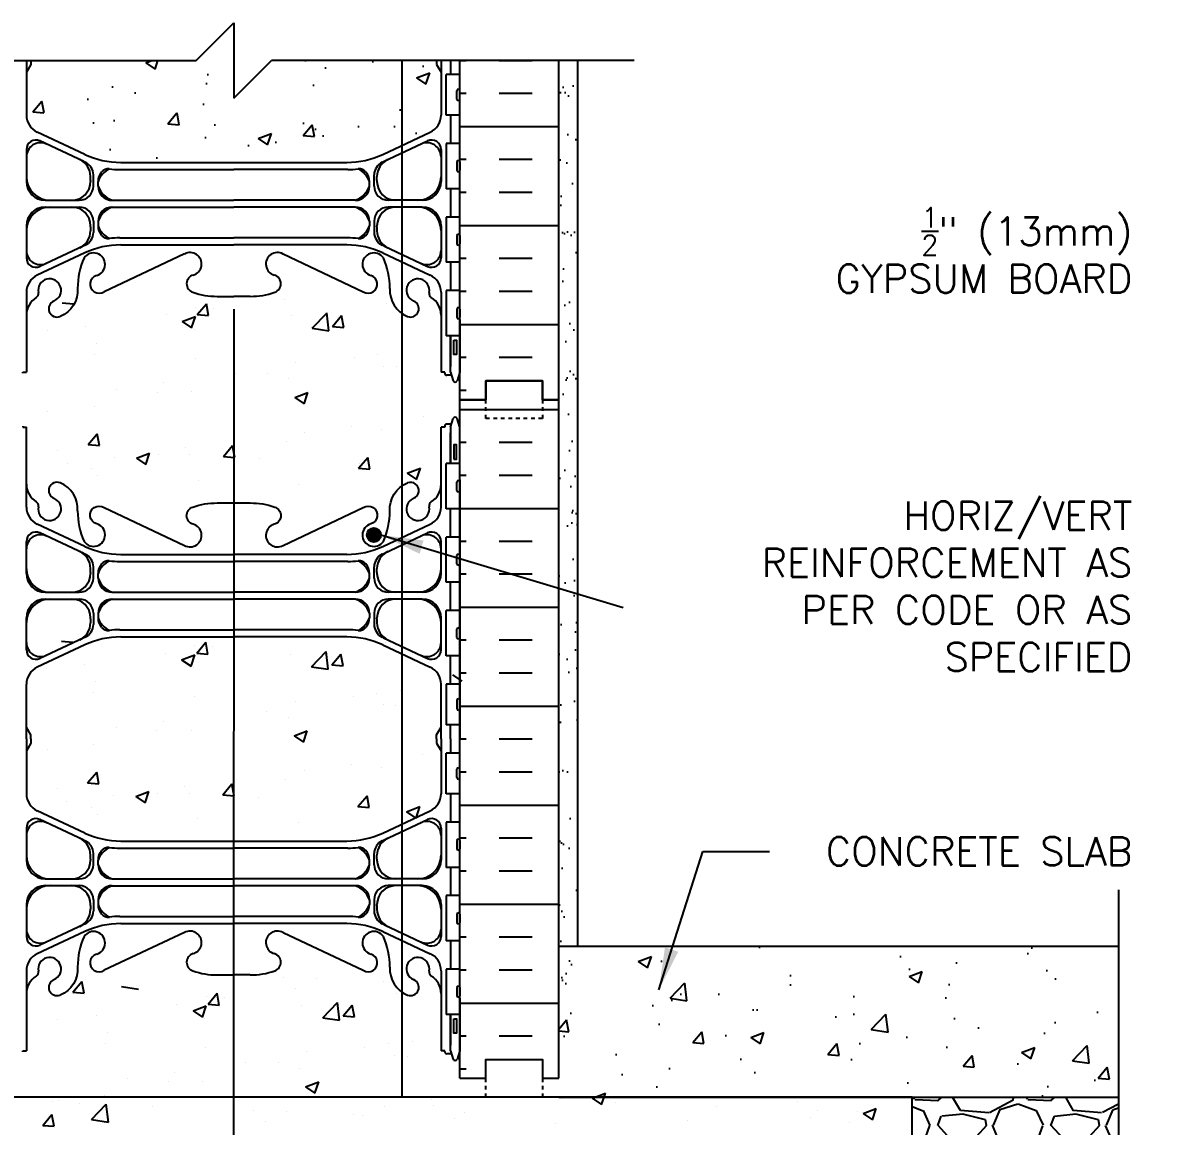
# Model space of a CAD drawing. Header units: inches. Extents: x -50.4 to 3.7, y 129.4 to 182.3.
# Drawn here: x -26.39 to 3.68, y 152.99 to 182.27 of the extents above; entities that cross this region are included whole.
import ezdxf

# ---------------------------------------------------------------- set-up
doc = ezdxf.new("R2010")
doc.units = ezdxf.units.IN
doc.header["$LTSCALE"] = 0.5
doc.header["$MEASUREMENT"] = 0
doc.linetypes.add('DASHED2', pattern=[0.375, 0.25, -0.125])
for name, color, linetype in [('HATCH', 12, 'Continuous'), ('line25', 2, 'Continuous'), ('LINE3', 3, 'Continuous'), ('LINE50', 5, 'Continuous'), ('LINE9', 9, 'Continuous'), ('TEXT', 4, 'Continuous'), ('Web_Edge', 9, 'Continuous')]:
    doc.layers.add(name, color=color, linetype=linetype)
doc.styles.add('DIM', font='romans.shx', dxfattribs={"width": 0.7})
doc.styles.add('ROMANS', font='romans')
doc.dimstyles.new('ext', dxfattribs={"dimscale": 12, "dimtxt": 0.09375, "dimasz": 0.09375, "dimexe": 0.09375, "dimexo": 0.0625, "dimgap": 0.0625, "dimtad": 0, "dimjust": 1, "dimdec": 1, "dimzin": 3, "dimdsep": 46, "dimlunit": 4, "dimtxsty": 'DIM', "dimcen": 0.09, "dimdle": 0.09375, "dimclrt": 4, "dimadec": 0, "dimazin": 0, "dimtfac": 1, "dimtdec": 1, "dimtmove": 2, "dimatfit": 3, "dimfxl": 0, "dimfrac": 2, "dimtolj": 1, "dimtzin": 0, "dimarcsym": 0})
doc.dimstyles.new('ext_12', dxfattribs={"dimscale": 12, "dimtxt": 0.09375, "dimasz": 0.09375, "dimexe": 0.09375, "dimexo": 0.0625, "dimgap": 0.0625, "dimtad": 1, "dimdec": 1, "dimzin": 3, "dimdsep": 46, "dimlunit": 4, "dimtxsty": 'DIM', "dimcen": 0.09, "dimdle": 0.09375, "dimclrt": 4, "dimadec": 0, "dimazin": 0, "dimtfac": 1, "dimtdec": 1, "dimtmove": 2, "dimatfit": 3, "dimfxl": 0, "dimfrac": 2, "dimtolj": 1, "dimtzin": 0, "dimarcsym": 0})

msp = doc.modelspace()

# ---------------------------------------------------------------- hatches: boundary and pattern name
at = {"layer": 'HATCH'}
h = msp.add_hatch(dxfattribs=at)
h.set_pattern_fill('AR-CONC', color=256, scale=0.5, style=0)
h.paths.add_polyline_path([(-20.792, 180.269), (-20.792, 181.269), (-20.792, 182.269), (-21.792, 181.269), (-26.172, 181.269), (-26.172, 181.157), (-26.292, 180.957), (-26.292, 179.816, 0.291097), (-26.004, 179.363), (-24.746, 178.774, 0.109869), (-23.792, 178.562), (-20.792, 178.562), (-17.792, 178.562, 0.109869), (-16.838, 178.774), (-15.58, 179.363, 0.291097), (-15.292, 179.816), (-15.292, 180.957), (-15.412, 181.157), (-15.412, 181.269), (-19.792, 181.269)])
h = msp.add_hatch(dxfattribs=at)
h.set_pattern_fill('INSUL', color=256, scale=7, style=0)
h.set_pattern_definition([(180, (2911.3694, -224.7406), (0, 2.625), []), (180, (2911.3694, -223.8656), (0, 2.625), [0.875, -0.875]), (180, (2911.3694, -222.9906), (0, 2.625), [0.875, -0.875])])
h.paths.add_polyline_path([(-12.167, 181.269), (-14.792, 181.269), (-14.792, 172.269), (-14.105, 172.269), (-14.105, 172.769), (-12.605, 172.769), (-12.605, 172.269), (-12.167, 172.269)])
h = msp.add_hatch(dxfattribs=at)
h.set_pattern_fill('AR-SAND', color=256, scale=0.5, style=0)
h.set_pattern_definition([(37.5, (-19.79216, 171.7689), (-0.031497, 0.963412), [0, -0.76, 0, -0.85, 0, -0.8125]), (7.5, (-19.7922, 171.7689), (0.88489, 1.41107), [0, -0.41, 0, -0.685, 0, -0.2625]), (327.5, (-20.4072, 171.7689), (1.55707, 0.00283), [0, -0.25, 0, -0.9, 0, -1.175]), (317.5, (-20.4072, 171.7689), (1.50306, 0.43884), [0, -0.125, 0, -0.59, 0, -0.675])])
h.paths.add_polyline_path([(-11.667, 168.732), (-12.167, 168.732), (-12.167, 156.769), (-11.667, 156.769)])
h.paths.add_polyline_path([(-11.667, 173.197), (-12.167, 173.197), (-12.167, 171.769), (-12.167, 168.732), (-11.667, 168.732)])
h.paths.add_polyline_path([(-11.667, 180.769), (-12.167, 180.769), (-12.167, 173.197), (-11.667, 173.197)])
h = msp.add_hatch(dxfattribs=at)
h.set_pattern_fill('INSUL', color=256, scale=7, style=0)
h.set_pattern_definition([(180, (2911.3694, -242.7406), (0, 2.625), []), (180, (2911.3694, -241.8656), (0, 2.625), [0.875, -0.875]), (180, (2911.3694, -240.9906), (0, 2.625), [0.875, -0.875])])
h.paths.add_polyline_path([(-12.167, 154.269), (-12.605, 154.269), (-12.605, 154.769), (-14.105, 154.769), (-14.105, 154.269), (-14.792, 154.269), (-14.792, 172.269), (-14.105, 172.269), (-14.105, 172.769), (-12.605, 172.769), (-12.605, 172.269), (-12.167, 172.269)])
h = msp.add_hatch(dxfattribs=at)
h.set_pattern_fill('AR-CONC', color=256, scale=0.5, style=0)
h.set_pattern_definition([(50, (59.392, 16.053), (3.5863, -0.31376), [0.375, -4.125]), (355, (59.392, 16.053), (-0.69376, 3.76096), [0.3, -3.3]), (100.4514, (59.691, 16.0268), (2.89255, 3.4472), [0.3187, -3.50571]), (46.1842, (59.392, 17.053), (5.3362, -0.8276), [0.5625, -6.1875]), (96.6356, (59.8367, 16.984), (4.67331, 4.87059), [0.47805, -5.25856]), (351.184, (59.392, 17.053), (4.67331, 4.8706), [0.45, -4.95]), (21, (59.892, 16.803), (2.984535, -2.013094), [0.375, -4.125]), (326, (59.892, 16.803), (1.21658, 3.62575), [0.3, -3.3]), (71.4514, (60.1408, 16.635), (4.20111, 1.61265), [0.3187, -3.50571]), (37.5, (59.392, 16.0529), (0.060799, 1.664469), [0, -3.26, 0, -3.35, 0, -3.3125]), (7.5, (59.392, 16.053), (1.315348, 1.972059), [0, -1.91, 0, -3.185, 0, -1.2625]), (327.5, (58.277, 16.0529), (2.669112, -0.112774), [0, -1.25, 0, -3.9, 0, -5.175]), (317.5, (57.777, 16.053), (2.91593, 0.500525), [0, -1.625, 0, -2.59, 0, -3.675])])
h.paths.add_polyline_path([(-12.167, 157.769), (-12.167, 154.269), (-12.167, 153.769), (-1.792, 153.769), (2.684, 153.769), (2.684, 157.769)])
h = msp.add_hatch(dxfattribs=at)
h.set_pattern_fill('GRAVEL', color=256, scale=3, style=0)
h.set_pattern_definition([(228.0128, (2.16, 3), (-23.9999947, -27.00000402), [0.40361, -39.957264]), (184.9697, (1.89, 2.7), (36.00000315, 2.99997392), [0.692604, -68.567775]), (132.5104, (1.2, 2.64), (29.99997216, -33.00002602), [0.488364, -48.348096]), (267.2737, (0.03, 1.89), (2.99998805, 60.00000088), [0.630714, -62.440674]), (292.8337, (0, 1.26), (-15.00002972, 35.99998924), [0.618465, -61.22812]), (357.2737, (0.24, 0.69), (-60.00000088, 2.99998805), [0.630714, -62.440674]), (37.6942, (0.87, 0.66), (-39.00002204, -29.999971215), [0.834087, -82.574547]), (72.2553, (1.53, 1.17), (21.00003229, 65.99998869), [0.787464, -77.958963]), (121.4296, (1.77, 1.92), (-24.0000247, 38.99998511), [0.63285, -62.65222]), (175.2364, (1.44, 2.46), (33.00000284, -2.9999746), [0.722496, -35.40229]), (222.3974, (0.72, 2.52), (-36.000022053, -32.999976246), [0.934344, -92.500125]), (138.8141, (3, 1.86), (-21.00000884, 17.99999194), [0.318903, -31.57153]), (171.4692, (2.76, 2.07), (38.99999485, -6.00002373), [0.60671, -60.064533]), (225, (2.16, 2.16), (-3e-16, -3), [0.424263, -3.818376]), (203.1986, (1.95, 2.52), (14.9999992, 6.000004), [0.228474, -22.618845]), (291.8014, (1.74, 2.43), (-2.9999997, 9.0000008), [0.32311, -15.832386]), (30.9638, (1.86, 2.13), (8.999994, 6.0000075), [0.524787, -16.96807]), (161.5651, (2.31, 2.4), (6.0000013, -2.999995), [0.379473, -9.10736]), (16.3895, (0, 2.43), (30.0000066, 8.99997813), [0.5316, -52.628535]), (70.3462, (0.51, 2.58), (-11.99998574, -33.0000064), [0.445983, -44.152224]), (293.1986, (2.31, 3), (-6.000004, 14.9999992), [0.456945, -22.390374]), (343.6105, (2.49, 2.58), (-30.0000066, 8.99997813), [0.5316, -52.628535]), (339.444, (0, 0.57), (-15.0000055, 5.999988), [0.51264, -25.11937]), (294.7751, (0.48, 0.39), (-14.99997657, 33.00001027), [0.429534, -42.52393]), (66.8014, (2.34, 0), (6.000004, 14.9999992), [0.456945, -22.390374]), (17.354, (2.52, 0.42), (-39.00000606, -11.9999835), [0.502893, -49.78627]), (69.444, (0.87, 0), (-5.999988, -15.0000055), [0.25632, -25.37569]), (101.3099, (2.16, 0), (-2.999993, 12.0000023), [0.15297, -15.144087]), (165.9638, (2.13, 0.15), (9.0000016, -2.999994), [0.618465, -11.75085]), (186.009, (1.53, 0.3), (29.99999925, 2.99999795), [0.57315, -56.74177]), (303.6901, (1.86, 1.86), (-3.000004, 5.9999987), [0.432666, -10.383987]), (353.1572, (2.1, 1.5), (50.9999981, -6.00002399), [0.755382, -74.78269]), (60.9454, (2.85, 1.41), (-12.0000001, -21.00000115), [0.30887, -30.57802]), (90, (3, 1.68), (-3, 3), [0.18, -2.82]), (120.2564, (1.47, 0.39), (11.99998466, -21.00000737), [0.41677, -41.26056]), (48.0128, (1.26, 0.75), (23.9999947, 27.00000402), [0.807216, -39.553656]), (0, (1.8, 1.35), (3, 3), [0.78, -2.22]), (325.3048, (2.58, 1.35), (-29.99998278, 21.00002583), [0.47434, -46.95982]), (254.0546, (2.97, 1.08), (-2.9999997, -12.0000004), [0.436806, -21.403524]), (207.646, (2.85, 0.66), (-56.99998742, -30.00002314), [0.711195, -70.40842]), (175.4261, (2.22, 0.33), (-39.000001675, 2.9999844), [0.752397, -74.487222])])
h.paths.add_polyline_path([(-2.792, 139.769), (2.684, 139.769), (2.684, 143.442), (3.684, 144.442), (2.684, 144.442), (1.684, 144.442), (2.684, 145.442), (2.684, 153.769), (-2.792, 153.769), (-2.792, 149.96), (-2.773, 149.792), (-2.792, 149.795)])
at = {"layer": 'LINE3'}
msp.add_hatch(color=256, dxfattribs=at).paths.add_polyline_path([(-16.886, 168.68, 1), (-17.261, 168.68, 1)])

# ---------------------------------------------------------------- linework, layer by layer
at = {"layer": 'HATCH'}
for p, q in [((-25.347, 174.838), (-25.048, 174.812)), ((-21.76, 174.524), (-21.519, 174.811)), ((-21.461, 174.498), (-21.519, 174.811)), ((-19.439, 174.934), (-19.439, 174.934)), ((-16.747, 174.811), (-16.747, 174.811)), ((-22.584, 174.52), (-22.584, 174.52)), ((-22.158, 174.342), (-21.808, 174.477)), ((-21.909, 174.174), (-21.808, 174.477)), ((-21.807, 174.713), (-21.807, 174.713)), ((-21.76, 174.524), (-21.461, 174.498)), ((-21.333, 174.685), (-21.333, 174.685)), ((-19.273, 174.491), (-19.273, 174.491)), ((-18.716, 174.162), (-18.327, 174.567)), ((-18.271, 174.093), (-18.327, 174.568)), ((-18.174, 174.21), (-17.933, 174.498)), ((-17.875, 174.184), (-17.933, 174.498)), ((-24.723, 174.212), (-24.723, 174.212)), ((-22.158, 174.342), (-21.91, 174.174)), ((-18.716, 174.162), (-18.271, 174.093)), ((-18.174, 174.21), (-17.875, 174.184)), ((-25.742, 174.104), (-25.742, 174.104)), ((-21.84, 174.139), (-21.84, 174.139)), ((-24.437, 173.764), (-24.437, 173.764)), ((-16.345, 173.542), (-16.345, 173.542)), ((-24.484, 173.477), (-24.484, 173.477)), ((-21.815, 173.364), (-21.815, 173.364)), ((-19.146, 173.251), (-19.146, 173.251)), ((-17.597, 173.377), (-17.597, 173.377)), ((-16.982, 173.463), (-16.982, 173.463)), ((-20.754, 172.962), (-20.754, 172.962)), ((-19.897, 172.963), (-19.897, 172.963)), ((-16.808, 173.146), (-16.808, 173.146)), ((-16.477, 173.139), (-16.477, 173.139)), ((-22.648, 172.712), (-22.648, 172.712)), ((-19.334, 172.826), (-19.334, 172.826)), ((-23.9, 172.548), (-23.9, 172.548)), ((-22.813, 172.462), (-22.813, 172.462)), ((-21.901, 172.474), (-21.901, 172.474)), ((-19.174, 172.329), (-18.824, 172.463)), ((-18.925, 172.161), (-18.824, 172.463)), ((-24.498, 172.099), (-24.498, 172.099)), ((-19.174, 172.329), (-18.925, 172.161)), ((-25.729, 171.962), (-25.729, 171.962)), ((-15.767, 171.82), (-15.767, 171.82)), ((-17.66, 171.57), (-17.66, 171.57)), ((-16.869, 171.482), (-16.869, 171.482)), ((-24.653, 171.077), (-24.412, 171.364)), ((-24.354, 171.051), (-24.412, 171.364)), ((-19.395, 171.162), (-19.395, 171.162)), ((-18.912, 171.405), (-18.912, 171.405)), ((-25.458, 170.922), (-25.458, 170.922)), ((-24.653, 171.077), (-24.354, 171.051)), ((-23.375, 170.716), (-23.025, 170.851)), ((-23.126, 170.549), (-23.025, 170.851)), ((-22.07, 170.99), (-22.07, 170.99)), ((-21.066, 170.763), (-20.825, 171.05)), ((-20.767, 170.737), (-20.825, 171.05)), ((-25.215, 170.576), (-25.215, 170.576)), ((-23.963, 170.74), (-23.963, 170.74)), ((-23.375, 170.716), (-23.126, 170.549)), ((-22.789, 170.809), (-22.789, 170.809)), ((-21.962, 170.81), (-21.962, 170.81)), ((-21.066, 170.763), (-20.768, 170.737)), ((-20.119, 170.697), (-20.119, 170.697)), ((-17.48, 170.449), (-17.239, 170.737)), ((-17.45, 170.584), (-17.45, 170.584)), ((-17.181, 170.423), (-17.239, 170.737)), ((-24.559, 170.435), (-24.559, 170.435)), ((-24.403, 170.25), (-24.403, 170.25)), ((-17.48, 170.449), (-17.181, 170.423)), ((-17.188, 170.48), (-17.188, 170.48)), ((-16.189, 170.316), (-15.839, 170.45)), ((-16.189, 170.316), (-15.94, 170.148)), ((-15.94, 170.148), (-15.839, 170.45)), ((-14.781, 170.471), (-14.781, 170.471)), ((-21.734, 170.138), (-21.734, 170.138)), ((-19.065, 170.025), (-19.065, 170.025)), ((-25.363, 165.862), (-25.064, 165.836)), ((-21.823, 165.737), (-21.823, 165.737)), ((-21.776, 165.548), (-21.535, 165.836)), ((-21.477, 165.522), (-21.535, 165.836)), ((-19.455, 165.958), (-19.455, 165.958)), ((-16.763, 165.835), (-16.763, 165.835)), ((-22.6, 165.544), (-22.6, 165.544)), ((-22.174, 165.366), (-21.824, 165.501)), ((-21.925, 165.199), (-21.824, 165.501)), ((-21.776, 165.548), (-21.477, 165.522)), ((-21.349, 165.709), (-21.349, 165.709)), ((-19.289, 165.515), (-19.289, 165.515)), ((-18.732, 165.186), (-18.343, 165.592)), ((-18.287, 165.117), (-18.343, 165.592)), ((-18.19, 165.234), (-17.949, 165.522)), ((-17.891, 165.208), (-17.949, 165.522)), ((-25.758, 165.128), (-25.758, 165.128)), ((-24.739, 165.236), (-24.739, 165.236)), ((-22.174, 165.366), (-21.926, 165.199)), ((-21.856, 165.163), (-21.856, 165.163)), ((-18.732, 165.186), (-18.287, 165.117)), ((-18.19, 165.234), (-17.891, 165.208)), ((-14.989, 164.966), (-14.74, 164.798)), ((-24.453, 164.788), (-24.453, 164.788)), ((-16.361, 164.566), (-16.361, 164.566)), ((-24.5, 164.501), (-24.5, 164.501)), ((-21.831, 164.388), (-21.831, 164.388)), ((-19.162, 164.276), (-19.162, 164.276)), ((-17.613, 164.402), (-17.613, 164.402)), ((-16.998, 164.488), (-16.998, 164.488)), ((-20.77, 163.986), (-20.77, 163.986)), ((-19.914, 163.987), (-19.914, 163.987)), ((-16.824, 164.171), (-16.824, 164.171)), ((-16.493, 164.163), (-16.493, 164.163)), ((-22.664, 163.737), (-22.664, 163.737)), ((-19.35, 163.85), (-19.35, 163.85)), ((-23.916, 163.572), (-23.916, 163.572)), ((-22.829, 163.487), (-22.829, 163.487)), ((-21.917, 163.498), (-21.917, 163.498)), ((-19.19, 163.353), (-18.84, 163.488)), ((-19.19, 163.353), (-18.941, 163.185)), ((-18.941, 163.185), (-18.84, 163.488)), ((-24.514, 163.124), (-24.514, 163.124)), ((-25.745, 162.986), (-25.745, 162.986)), ((-15.783, 162.844), (-15.783, 162.844)), ((-18.928, 162.43), (-18.928, 162.43)), ((-17.676, 162.594), (-17.676, 162.594)), ((-16.885, 162.506), (-16.885, 162.506)), ((-24.669, 162.101), (-24.428, 162.388)), ((-24.37, 162.075), (-24.428, 162.388)), ((-19.411, 162.186), (-19.411, 162.186)), ((-25.474, 161.946), (-25.474, 161.946)), ((-24.669, 162.101), (-24.37, 162.075)), ((-23.391, 161.741), (-23.041, 161.875)), ((-23.142, 161.573), (-23.041, 161.875)), ((-22.805, 161.833), (-22.805, 161.833)), ((-22.086, 162.014), (-22.086, 162.014)), ((-21.978, 161.834), (-21.978, 161.834)), ((-21.082, 161.787), (-20.841, 162.075)), ((-20.784, 161.761), (-20.841, 162.075)), ((-25.231, 161.6), (-25.231, 161.6)), ((-23.979, 161.765), (-23.979, 161.765)), ((-23.391, 161.741), (-23.142, 161.573)), ((-21.082, 161.787), (-20.784, 161.761)), ((-20.136, 161.721), (-20.136, 161.721)), ((-17.496, 161.474), (-17.255, 161.761)), ((-17.466, 161.608), (-17.466, 161.608)), ((-17.197, 161.447), (-17.255, 161.761)), ((-24.575, 161.459), (-24.575, 161.459)), ((-24.42, 161.275), (-24.42, 161.275)), ((-17.496, 161.474), (-17.197, 161.447)), ((-17.204, 161.504), (-17.204, 161.504)), ((-16.205, 161.34), (-15.855, 161.474)), ((-16.205, 161.34), (-15.957, 161.172)), ((-15.956, 161.172), (-15.855, 161.475)), ((-14.797, 161.495), (-14.797, 161.495)), ((-21.75, 161.162), (-21.75, 161.162)), ((-19.081, 161.049), (-19.081, 161.049)), ((-25.062, 156.552), (-24.821, 156.839)), ((-24.763, 156.526), (-24.82, 156.839)), ((-23.767, 156.703), (-23.323, 156.634)), ((-19.481, 156.948), (-19.481, 156.948)), ((-18.606, 156.927), (-18.606, 156.927)), ((-16.812, 156.835), (-16.812, 156.835)), ((-25.062, 156.552), (-24.763, 156.526)), ((-21.522, 156.427), (-21.522, 156.427)), ((-21.475, 156.238), (-21.234, 156.525)), ((-21.176, 156.212), (-21.234, 156.525)), ((-21.048, 156.399), (-21.048, 156.399)), ((-19.154, 156.648), (-19.154, 156.648)), ((-16.462, 156.525), (-16.462, 156.525)), ((-22.3, 156.234), (-22.3, 156.234)), ((-21.873, 156.056), (-21.523, 156.191)), ((-21.625, 155.888), (-21.523, 156.191)), ((-21.475, 156.238), (-21.176, 156.212)), ((-18.988, 156.205), (-18.988, 156.205)), ((-18.431, 155.876), (-18.042, 156.282)), ((-17.986, 155.807), (-18.042, 156.282)), ((-17.889, 155.924), (-17.648, 156.212)), ((-17.59, 155.898), (-17.648, 156.212)), ((-25.457, 155.818), (-25.457, 155.818)), ((-24.438, 155.926), (-24.438, 155.926)), ((-21.873, 156.056), (-21.625, 155.888)), ((-21.555, 155.853), (-21.555, 155.853)), ((-18.431, 155.876), (-17.986, 155.807)), ((-17.889, 155.924), (-17.59, 155.898)), ((-24.152, 155.478), (-24.152, 155.478)), ((-16.06, 155.256), (-16.06, 155.256)), ((-24.199, 155.191), (-24.199, 155.191)), ((-21.53, 155.078), (-21.53, 155.078)), ((-18.861, 154.966), (-18.861, 154.966)), ((-17.312, 155.092), (-17.312, 155.092)), ((-16.697, 155.178), (-16.697, 155.178)), ((-20.47, 154.676), (-20.47, 154.676)), ((-19.613, 154.677), (-19.613, 154.677)), ((-16.523, 154.86), (-16.523, 154.86)), ((-16.192, 154.853), (-16.192, 154.853)), ((-22.363, 154.426), (-22.363, 154.426)), ((-19.049, 154.54), (-19.049, 154.54)), ((-23.615, 154.262), (-23.615, 154.262)), ((-22.529, 154.176), (-22.529, 154.176)), ((-21.616, 154.188), (-21.616, 154.188)), ((-18.889, 154.043), (-18.539, 154.177)), ((-18.889, 154.043), (-18.64, 153.875)), ((-18.64, 153.875), (-18.539, 154.178)), ((-24.213, 153.813), (-24.213, 153.813)), ((-15.54, 153.697), (-15.54, 153.697)), ((-13.323, 153.75), (-13.323, 153.75)), ((-12.093, 153.72), (-12.093, 153.72)), ((-11.282, 153.737), (-11.198, 153.769)), ((-11.282, 153.737), (-11.033, 153.569)), ((-11.033, 153.569), (-10.966, 153.769)), ((-25.614, 153.642), (-25.614, 153.642)), ((-25.444, 153.676), (-25.444, 153.676)), ((-24.886, 153.611), (-24.886, 153.611)), ((-24.562, 153.172), (-24.173, 153.578)), ((-24.118, 153.103), (-24.173, 153.578)), ((-22.945, 153.53), (-22.945, 153.53)), ((-20.276, 153.417), (-20.276, 153.417)), ((-19.401, 153.396), (-19.401, 153.396)), ((-16.791, 153.532), (-16.791, 153.532)), ((-15.482, 153.534), (-15.482, 153.534)), ((-10.654, 153.637), (-10.654, 153.637)), ((-7.985, 153.525), (-7.985, 153.525)), ((-5.828, 153.648), (-5.828, 153.648)), ((-5.316, 153.412), (-5.316, 153.412)), ((-4.096, 153.337), (-3.746, 153.471)), ((-3.847, 153.169), (-3.746, 153.471)), ((-25.857, 153.02), (-25.616, 153.308)), ((-25.558, 152.994), (-25.615, 153.308)), ((-24.562, 153.172), (-24.118, 153.103)), ((-19.949, 153.116), (-19.949, 153.116)), ((-17.607, 153.304), (-17.607, 153.304)), ((-17.375, 153.284), (-17.375, 153.284)), ((-14.938, 153.191), (-14.938, 153.191)), ((-14.661, 153.368), (-14.661, 153.368)), ((-8.744, 153.148), (-8.744, 153.148)), ((-5.5, 153.22), (-5.5, 153.22)), ((-4.464, 153.103), (-4.464, 153.103)), ((-4.249, 153.385), (-4.249, 153.385)), ((-4.096, 153.337), (-3.847, 153.169)), ((-25.857, 153.02), (-25.558, 152.994)), ((-12.269, 153.078), (-12.269, 153.078))]:
    msp.add_line(p, q, dxfattribs=at)
at = {"layer": 'line25'}
for p, q in [((-14.792, 172.269), (-14.792, 181.269)), ((-14.792, 180.894), (-15.157, 180.894)), ((-15.157, 179.814), (-15.157, 180.894)), ((-14.872, 180.244), (-14.872, 180.464)), ((-14.832, 180.504), (-14.832, 180.504)), ((-14.792, 180.244), (-14.792, 180.464)), ((-14.832, 180.204), (-14.832, 180.204)), ((-14.792, 180.409), (-14.792, 180.409)), ((-14.792, 180.299), (-14.792, 180.299)), ((-14.792, 179.814), (-15.157, 179.814)), ((-14.792, 179.064), (-15.157, 179.064)), ((-15.157, 179.064), (-15.157, 177.864)), ((-14.872, 178.574), (-14.872, 178.354)), ((-14.832, 178.614), (-14.832, 178.614)), ((-14.792, 178.574), (-14.792, 178.354)), ((-14.792, 178.519), (-14.792, 178.519)), ((-14.792, 178.409), (-14.792, 178.409)), ((-14.832, 178.314), (-14.832, 178.314)), ((-14.792, 177.864), (-15.157, 177.864)), ((-14.792, 177.114), (-15.157, 177.114)), ((-15.157, 177.114), (-15.157, 175.914)), ((-14.872, 176.624), (-14.872, 176.404)), ((-14.792, 176.624), (-14.792, 176.404)), ((-14.792, 176.569), (-14.792, 176.569)), ((-14.832, 176.364), (-14.832, 176.364)), ((-14.792, 176.459), (-14.792, 176.459)), ((-14.792, 175.914), (-15.157, 175.914)), ((-14.792, 175.164), (-15.157, 175.164)), ((-15.157, 175.164), (-15.157, 173.964)), ((-14.872, 174.674), (-14.872, 174.454)), ((-14.832, 174.714), (-14.832, 174.714)), ((-14.792, 174.674), (-14.792, 174.454)), ((-14.792, 174.619), (-14.792, 174.619)), ((-14.792, 174.509), (-14.792, 174.509)), ((-14.832, 174.414), (-14.832, 174.414)), ((-14.792, 173.964), (-15.157, 173.964)), ((-14.792, 154.269), (-14.792, 172.269)), ((-14.792, 170.574), (-15.157, 170.574)), ((-15.157, 169.374), (-15.157, 170.574)), ((-14.872, 169.864), (-14.872, 170.084)), ((-14.832, 170.124), (-14.832, 170.124)), ((-14.792, 169.864), (-14.792, 170.084)), ((-14.792, 170.029), (-14.792, 170.029)), ((-14.832, 169.824), (-14.832, 169.824)), ((-14.792, 169.919), (-14.792, 169.919)), ((-14.792, 169.374), (-15.157, 169.374)), ((-14.792, 168.624), (-15.157, 168.624)), ((-15.157, 167.424), (-15.157, 168.624)), ((-14.872, 167.914), (-14.872, 168.134)), ((-14.832, 168.174), (-14.832, 168.174)), ((-14.792, 167.914), (-14.792, 168.134)), ((-14.832, 167.874), (-14.832, 167.874)), ((-14.792, 168.079), (-14.792, 168.079)), ((-14.792, 167.969), (-14.792, 167.969)), ((-14.792, 167.424), (-15.157, 167.424)), ((-14.792, 166.674), (-15.157, 166.674)), ((-15.157, 165.474), (-15.157, 166.674)), ((-14.872, 165.964), (-14.872, 166.184)), ((-14.832, 166.224), (-14.832, 166.224)), ((-14.792, 165.964), (-14.792, 166.184)), ((-14.792, 166.129), (-14.792, 166.129)), ((-14.832, 165.924), (-14.832, 165.924)), ((-14.792, 166.019), (-14.792, 166.019)), ((-14.792, 165.474), (-15.157, 165.474)), ((-14.792, 164.724), (-15.157, 164.724)), ((-15.157, 164.724), (-15.157, 163.644)), ((-14.872, 164.294), (-14.872, 164.074)), ((-14.832, 164.334), (-14.832, 164.334)), ((-14.792, 164.294), (-14.792, 164.074)), ((-14.792, 164.239), (-14.792, 164.239)), ((-14.832, 164.034), (-14.832, 164.034)), ((-14.792, 164.129), (-14.792, 164.129)), ((-14.792, 163.644), (-15.157, 163.644)), ((-14.792, 162.894), (-15.157, 162.894)), ((-15.157, 161.814), (-15.157, 162.894)), ((-14.872, 162.244), (-14.872, 162.464)), ((-14.832, 162.504), (-14.832, 162.504)), ((-14.792, 162.244), (-14.792, 162.464)), ((-14.832, 162.204), (-14.832, 162.204)), ((-14.792, 162.409), (-14.792, 162.409)), ((-14.792, 162.299), (-14.792, 162.299)), ((-14.792, 161.814), (-15.157, 161.814)), ((-14.792, 161.064), (-15.157, 161.064)), ((-15.157, 161.064), (-15.157, 159.864)), ((-14.832, 160.614), (-14.832, 160.614)), ((-14.872, 160.574), (-14.872, 160.354)), ((-14.832, 160.314), (-14.832, 160.314)), ((-14.792, 160.574), (-14.792, 160.354)), ((-14.792, 160.519), (-14.792, 160.519)), ((-14.792, 160.409), (-14.792, 160.409)), ((-14.792, 159.864), (-15.157, 159.864)), ((-14.792, 159.114), (-15.157, 159.114)), ((-15.157, 159.114), (-15.157, 157.914)), ((-14.872, 158.624), (-14.872, 158.404)), ((-14.792, 158.624), (-14.792, 158.404)), ((-14.792, 158.569), (-14.792, 158.569)), ((-14.832, 158.364), (-14.832, 158.364)), ((-14.792, 158.459), (-14.792, 158.459)), ((-14.792, 157.914), (-15.157, 157.914)), ((-14.792, 157.164), (-15.157, 157.164)), ((-15.157, 157.164), (-15.157, 155.964)), ((-14.832, 156.714), (-14.832, 156.714)), ((-14.872, 156.674), (-14.872, 156.454)), ((-14.832, 156.414), (-14.832, 156.414)), ((-14.792, 156.674), (-14.792, 156.454)), ((-14.792, 156.619), (-14.792, 156.619)), ((-14.792, 156.509), (-14.792, 156.509)), ((-14.792, 155.964), (-15.157, 155.964))]:
    msp.add_line(p, q, dxfattribs=at)
for centre, start, end in [((-14.832, 180.464), 90, 180), ((-14.832, 180.464), 0, 90), ((-14.832, 180.244), 180, 270), ((-14.832, 180.244), 270, 0), ((-14.832, 178.574), 90, 180), ((-14.832, 178.354), 180, 270), ((-14.832, 178.574), 360, 90), ((-14.832, 178.354), 270, 0), ((-14.832, 176.624), 90, 180), ((-14.832, 176.624), 360, 90), ((-14.832, 176.404), 180, 270), ((-14.832, 176.404), 270, 0), ((-14.832, 174.674), 90, 180), ((-14.832, 174.454), 180, 270), ((-14.832, 174.674), 360, 90), ((-14.832, 174.454), 270, 0), ((-14.832, 170.084), 90, 180), ((-14.832, 170.084), 0, 90), ((-14.832, 169.864), 180, 270), ((-14.832, 169.864), 270, 0), ((-14.832, 168.134), 90, 180), ((-14.832, 168.134), 0, 90), ((-14.832, 167.914), 180, 270), ((-14.832, 167.914), 270, 0), ((-14.832, 166.184), 90, 180), ((-14.832, 166.184), 0, 90), ((-14.832, 165.964), 180, 270), ((-14.832, 165.964), 270, 0), ((-14.832, 164.294), 90, 180), ((-14.832, 164.294), 360, 90), ((-14.832, 164.074), 180, 270), ((-14.832, 164.074), 270, 0), ((-14.832, 162.464), 90, 180), ((-14.832, 162.464), 0, 90), ((-14.832, 162.244), 180, 270), ((-14.832, 162.244), 270, 0), ((-14.832, 160.574), 90, 180), ((-14.832, 160.574), 360, 90), ((-14.832, 160.354), 180, 270), ((-14.832, 160.354), 270, 0), ((-14.832, 158.624), 90, 180), ((-14.832, 158.624), 360, 90), ((-14.832, 158.404), 180, 270), ((-14.832, 158.404), 270, 0), ((-14.832, 156.674), 90, 180), ((-14.832, 156.674), 360, 90), ((-14.832, 156.454), 180, 270), ((-14.832, 156.454), 270, 0)]:
    msp.add_arc(centre, 0.04, start, end, dxfattribs=at)
at = {"layer": 'LINE3'}
for p, q in [((-16.332, 181.269), (-16.332, 153.769)), ((-20.792, 174.67), (-20.801, 145.809))]:
    msp.add_line(p, q, dxfattribs=at)
msp.add_circle((-17.074, 168.68), 0.188, dxfattribs=at)
at = {"layer": 'LINE50'}
for p, q in [((-12.167, 172.269), (-12.167, 181.269)), ((-12.167, 154.269), (-12.167, 172.269)), ((-12.167, 157.769), (2.684, 157.769)), ((-2.792, 153.769), (-38.792, 153.769)), ((-12.167, 153.769), (2.684, 153.769)), ((-2.792, 139.769), (-2.792, 153.769))]:
    msp.add_line(p, q, dxfattribs=at)
for points in [[(-12.167, 172.269), (-12.605, 172.269), (-12.605, 172.769), (-14.105, 172.769), (-14.105, 172.269), (-14.792, 172.269)], [(-14.792, 172.269), (-14.105, 172.269), (-14.105, 172.769), (-12.605, 172.769), (-12.605, 172.269), (-12.167, 172.269)], [(-14.792, 154.269), (-14.105, 154.269), (-14.105, 154.769), (-12.605, 154.769), (-12.605, 154.269), (-12.167, 154.269)]]:
    msp.add_lwpolyline(points, dxfattribs=at)
at = {"layer": 'LINE9'}
for p, q in [((-21.792, 181.269), (-20.792, 182.269)), ((-20.792, 182.269), (-20.792, 181.269)), ((-31.767, 181.269), (-21.792, 181.269)), ((-20.792, 181.269), (-20.792, 180.269)), ((-20.792, 180.269), (-19.792, 181.269)), ((-10.167, 181.269), (-19.792, 181.269)), ((-11.667, 157.769), (-11.667, 181.269)), ((2.684, 159.269), (2.684, 145.442))]:
    msp.add_line(p, q, dxfattribs=at)
at = {"layer": 'LINE9', "linetype": 'DASHED2', "ltscale": 0.15}
for points in [[(-12.605, 172.269), (-12.605, 172.269), (-12.605, 171.769), (-14.105, 171.769), (-14.105, 172.269), (-14.105, 172.269)], [(-12.605, 172.269), (-12.605, 172.269), (-12.605, 171.769), (-14.105, 171.769), (-14.105, 172.269), (-14.105, 172.269)], [(-12.605, 154.269), (-12.605, 154.269), (-12.605, 153.769), (-14.105, 153.769), (-14.105, 154.269), (-14.105, 154.269)]]:
    msp.add_lwpolyline(points, dxfattribs=at)
at = {"layer": 'TEXT'}
for points in [[(-11.667, 176.827, 0, 0.36, 0), (-10.587, 176.827, 0, 0, 0), (-3.885, 176.827, 0, 0, 0)], [(-16.332, 166.753, 0, 0.36, 0), (-15.157, 166.753, 0, 0, 0), (-7.708, 166.753, 0, 0, 0)]]:
    msp.add_lwpolyline(points, format="xyseb", dxfattribs=at)
at = {"layer": 'Web_Edge'}
for p, q in [((-26.292, 181.269), (-26.292, 179.816)), ((-26.172, 181.157), (-26.292, 180.957)), ((-26.172, 181.157), (-26.292, 180.957)), ((-26.172, 181.269), (-26.172, 181.157)), ((-26.172, 181.269), (-26.172, 181.157)), ((-15.412, 181.269), (-15.412, 181.157)), ((-15.412, 181.269), (-15.412, 181.157)), ((-15.412, 181.157), (-15.292, 180.957)), ((-15.412, 181.157), (-15.292, 180.957)), ((-15.292, 181.269), (-15.292, 179.816)), ((-24.746, 178.774), (-26.004, 179.363)), ((-16.838, 178.774), (-15.58, 179.363)), ((-24.769, 178.586), (-25.936, 179.132)), ((-16.815, 178.586), (-15.648, 179.132)), ((-26.292, 178.906), (-26.292, 178.058)), ((-15.292, 178.906), (-15.292, 178.058)), ((-23.816, 178.374), (-20.792, 178.374)), ((-17.768, 178.374), (-20.792, 178.374)), ((-24.592, 178.081), (-24.592, 178.185)), ((-24.592, 178.081), (-24.592, 178.058)), ((-24.517, 177.933), (-24.517, 178.23)), ((-24.392, 177.932), (-24.392, 178.058)), ((-17.192, 177.932), (-17.192, 178.058)), ((-17.067, 177.933), (-17.067, 178.23)), ((-16.992, 178.081), (-16.992, 178.185)), ((-16.992, 178.081), (-16.992, 178.058)), ((-25.792, 177.558), (-24.892, 177.558)), ((-24.017, 177.557), (-20.792, 177.557)), ((-17.567, 177.557), (-20.792, 177.557)), ((-15.792, 177.558), (-16.692, 177.558)), ((-25.792, 177.378), (-24.892, 177.378)), ((-24.017, 177.377), (-20.792, 177.377)), ((-17.567, 177.377), (-20.792, 177.377)), ((-15.792, 177.378), (-16.692, 177.378)), ((-26.292, 176.878), (-26.292, 176.029)), ((-24.592, 176.854), (-24.592, 176.878)), ((-24.592, 176.854), (-24.592, 176.75)), ((-24.517, 177.003), (-24.517, 176.706)), ((-24.392, 177.002), (-24.392, 176.877)), ((-24.392, 177.002), (-24.392, 176.889)), ((-17.192, 177.002), (-17.192, 176.889)), ((-17.192, 177.002), (-17.192, 176.877)), ((-17.067, 177.003), (-17.067, 176.706)), ((-16.992, 176.854), (-16.992, 176.878)), ((-16.992, 176.854), (-16.992, 176.75)), ((-15.292, 176.878), (-15.292, 176.029)), ((-23.815, 176.561), (-20.792, 176.561)), ((-17.769, 176.561), (-20.792, 176.561)), ((-24.77, 176.349), (-25.936, 175.803)), ((-23.792, 176.373), (-20.792, 176.373)), ((-17.792, 176.373), (-20.792, 176.373)), ((-16.814, 176.349), (-15.648, 175.803)), ((-24.746, 176.161), (-26.004, 175.572)), ((-22.102, 176.133), (-24.23, 175.133)), ((-19.482, 176.133), (-17.355, 175.133)), ((-16.838, 176.161), (-15.58, 175.572)), ((-26.292, 175.12), (-26.292, 172.998)), ((-15.292, 175.12), (-15.292, 172.998)), ((-21.231, 175.009), (-20.792, 175.009)), ((-20.353, 175.009), (-20.792, 175.009)), ((-15.042, 172.998), (-15.042, 173.964)), ((-26.392, 172.998), (-26.292, 172.998)), ((-26.392, 172.968), (-26.392, 172.998)), ((-26.392, 172.968), (-26.392, 172.968)), ((-15.192, 172.998), (-15.292, 172.998)), ((-15.192, 172.968), (-15.192, 172.998)), ((-15.192, 172.968), (-15.192, 172.968)), ((-15.042, 172.998), (-14.967, 172.768)), ((-14.792, 172.998), (-14.867, 172.768)), ((-15.016, 172.918), (-15.142, 172.918)), ((-15.042, 171.54), (-14.967, 171.77)), ((-14.792, 171.54), (-14.867, 171.77)), ((-26.392, 171.57), (-26.392, 171.54)), ((-26.392, 171.57), (-26.392, 171.57)), ((-26.392, 171.54), (-26.292, 171.54)), ((-26.292, 169.418), (-26.292, 171.54)), ((-15.292, 169.418), (-15.292, 171.54)), ((-15.192, 171.54), (-15.292, 171.54)), ((-15.192, 171.57), (-15.192, 171.57)), ((-15.192, 171.57), (-15.192, 171.54)), ((-15.016, 171.62), (-15.142, 171.62)), ((-15.042, 171.54), (-15.042, 170.574)), ((-24.746, 168.377), (-26.004, 168.965)), ((-24.77, 168.189), (-25.936, 168.735)), ((-16.838, 168.377), (-15.58, 168.965)), ((-16.814, 168.189), (-15.648, 168.735)), ((-26.292, 167.66), (-26.292, 168.508)), ((-15.292, 167.66), (-15.292, 168.508)), ((-23.792, 168.164), (-20.792, 168.164)), ((-17.792, 168.164), (-20.792, 168.164)), ((-24.517, 167.535), (-24.517, 167.832)), ((-23.816, 167.977), (-20.792, 167.977)), ((-17.768, 167.977), (-20.792, 167.977)), ((-17.067, 167.535), (-17.067, 167.832)), ((-24.592, 167.684), (-24.592, 167.788)), ((-24.592, 167.684), (-24.592, 167.66)), ((-24.392, 167.535), (-24.392, 167.661)), ((-17.192, 167.535), (-17.192, 167.661)), ((-16.992, 167.684), (-16.992, 167.788)), ((-16.992, 167.684), (-16.992, 167.66)), ((-25.792, 167.16), (-24.892, 167.16)), ((-25.792, 166.98), (-24.892, 166.98)), ((-24.017, 167.16), (-20.792, 167.16)), ((-24.017, 166.98), (-20.792, 166.98)), ((-17.567, 167.16), (-20.792, 167.16)), ((-17.567, 166.98), (-20.792, 166.98)), ((-15.792, 167.16), (-16.692, 167.16)), ((-15.792, 166.98), (-16.692, 166.98)), ((-26.292, 165.632), (-26.292, 166.48)), ((-24.592, 166.457), (-24.592, 166.48)), ((-24.592, 166.457), (-24.592, 166.353)), ((-24.517, 166.605), (-24.517, 166.308)), ((-24.392, 166.605), (-24.392, 166.492)), ((-24.392, 166.605), (-24.392, 166.479)), ((-17.192, 166.605), (-17.192, 166.479)), ((-17.192, 166.605), (-17.192, 166.492)), ((-17.067, 166.605), (-17.067, 166.308)), ((-16.992, 166.457), (-16.992, 166.48)), ((-16.992, 166.457), (-16.992, 166.353)), ((-15.292, 165.632), (-15.292, 166.48)), ((-23.815, 166.164), (-20.792, 166.164)), ((-17.769, 166.164), (-20.792, 166.164)), ((-24.746, 165.764), (-26.004, 165.175)), ((-24.769, 165.952), (-25.936, 165.406)), ((-23.792, 165.976), (-20.792, 165.976)), ((-17.792, 165.976), (-20.792, 165.976)), ((-16.838, 165.764), (-15.58, 165.175)), ((-16.815, 165.952), (-15.648, 165.406)), ((-26.292, 163.269), (-26.292, 164.722)), ((-15.292, 163.269), (-15.292, 164.722)), ((-26.172, 163.381), (-26.292, 163.581)), ((-26.172, 163.381), (-26.292, 163.581)), ((-26.172, 163.269), (-26.172, 163.381)), ((-26.172, 163.269), (-26.172, 163.381)), ((-15.412, 163.381), (-15.292, 163.581)), ((-15.412, 163.381), (-15.292, 163.581)), ((-15.412, 163.269), (-15.412, 163.381)), ((-15.412, 163.269), (-15.412, 163.381)), ((-26.292, 163.269), (-26.292, 161.816)), ((-26.172, 163.157), (-26.292, 162.957)), ((-26.172, 163.157), (-26.292, 162.957)), ((-26.172, 163.269), (-26.172, 163.157)), ((-26.172, 163.269), (-26.172, 163.157)), ((-15.412, 163.269), (-15.412, 163.157)), ((-15.412, 163.269), (-15.412, 163.157)), ((-15.412, 163.157), (-15.292, 162.957)), ((-15.412, 163.157), (-15.292, 162.957)), ((-15.292, 163.269), (-15.292, 161.816)), ((-24.746, 160.774), (-26.004, 161.363)), ((-16.838, 160.774), (-15.58, 161.363)), ((-24.769, 160.586), (-25.936, 161.132)), ((-16.815, 160.586), (-15.648, 161.132)), ((-26.292, 160.906), (-26.292, 160.058)), ((-15.292, 160.906), (-15.292, 160.058)), ((-23.816, 160.374), (-20.792, 160.374)), ((-17.768, 160.374), (-20.792, 160.374)), ((-24.592, 160.081), (-24.592, 160.185)), ((-24.592, 160.081), (-24.592, 160.058)), ((-24.517, 159.933), (-24.517, 160.23)), ((-24.392, 159.932), (-24.392, 160.058)), ((-17.192, 159.932), (-17.192, 160.058)), ((-17.067, 159.933), (-17.067, 160.23)), ((-16.992, 160.081), (-16.992, 160.185)), ((-16.992, 160.081), (-16.992, 160.058)), ((-25.792, 159.558), (-24.892, 159.558)), ((-24.017, 159.557), (-20.792, 159.557)), ((-17.567, 159.557), (-20.792, 159.557)), ((-15.792, 159.558), (-16.692, 159.558)), ((-25.792, 159.378), (-24.892, 159.378)), ((-24.017, 159.377), (-20.792, 159.377)), ((-17.567, 159.377), (-20.792, 159.377)), ((-15.792, 159.378), (-16.692, 159.378)), ((-26.292, 158.878), (-26.292, 158.029)), ((-24.592, 158.854), (-24.592, 158.878)), ((-24.592, 158.854), (-24.592, 158.75)), ((-24.517, 159.003), (-24.517, 158.706)), ((-24.392, 159.002), (-24.392, 158.877)), ((-24.392, 159.002), (-24.392, 158.889)), ((-17.192, 159.002), (-17.192, 158.889)), ((-17.192, 159.002), (-17.192, 158.877)), ((-17.067, 159.003), (-17.067, 158.706)), ((-16.992, 158.854), (-16.992, 158.878)), ((-16.992, 158.854), (-16.992, 158.75)), ((-15.292, 158.878), (-15.292, 158.029)), ((-23.815, 158.561), (-20.792, 158.561)), ((-17.769, 158.561), (-20.792, 158.561)), ((-24.77, 158.349), (-25.936, 157.803)), ((-23.792, 158.373), (-20.792, 158.373)), ((-17.792, 158.373), (-20.792, 158.373)), ((-16.814, 158.349), (-15.648, 157.803)), ((-24.746, 158.161), (-26.004, 157.572)), ((-22.102, 158.133), (-24.23, 157.133)), ((-19.482, 158.133), (-17.355, 157.133)), ((-16.838, 158.161), (-15.58, 157.572)), ((-26.292, 157.12), (-26.292, 154.998)), ((-21.231, 157.009), (-20.792, 157.009)), ((-20.353, 157.009), (-20.792, 157.009)), ((-15.292, 157.12), (-15.292, 154.998)), ((-15.042, 154.998), (-15.042, 155.964)), ((-26.392, 154.998), (-26.292, 154.998)), ((-26.392, 154.968), (-26.392, 154.998)), ((-26.392, 154.968), (-26.392, 154.968)), ((-15.192, 154.998), (-15.292, 154.998)), ((-15.192, 154.968), (-15.192, 154.998)), ((-15.192, 154.968), (-15.192, 154.968)), ((-15.016, 154.918), (-15.142, 154.918)), ((-15.042, 154.998), (-14.967, 154.768)), ((-14.792, 154.998), (-14.867, 154.768))]:
    msp.add_line(p, q, dxfattribs=at)
for points in [[(-15.042, 181.269), (-15.042, 180.894)], [(-14.792, 174.398), (-14.792, 181.269)], [(-15.042, 179.814), (-15.042, 179.064)], [(-23.792, 178.562), (-20.792, 178.562), (-17.792, 178.562)], [(-15.042, 177.864), (-15.042, 177.114)], [(-15.042, 175.914), (-15.042, 175.164)], [(-14.792, 174.398), (-14.792, 172.998)], [(-15.042, 173.964), (-15.042, 173.148)], [(-14.792, 170.14), (-14.792, 171.54)], [(-15.042, 170.574), (-15.042, 171.39)], [(-14.792, 170.14), (-14.792, 163.269)], [(-15.042, 168.624), (-15.042, 169.374)], [(-15.042, 166.674), (-15.042, 167.424)], [(-15.042, 164.724), (-15.042, 165.474)], [(-15.042, 163.269), (-15.042, 163.644)], [(-15.042, 163.269), (-15.042, 162.894)], [(-14.792, 156.398), (-14.792, 163.269)], [(-15.042, 161.814), (-15.042, 161.064)], [(-23.792, 160.562), (-20.792, 160.562), (-17.792, 160.562)], [(-15.042, 159.864), (-15.042, 159.114)], [(-15.042, 157.914), (-15.042, 157.164)], [(-14.792, 156.398), (-14.792, 154.998)], [(-15.042, 155.964), (-15.042, 155.148)]]:
    msp.add_lwpolyline(points, dxfattribs=at)
for points in [[(-24.934, 175.219, -0.325312), (-25.4, 174.477)], [(-16.65, 175.219, 0.325312), (-16.184, 174.477)], [(-24.934, 169.319, 0.325312), (-25.4, 170.061)], [(-16.65, 169.319, -0.325312), (-16.184, 170.061)], [(-24.934, 169.319, 0.10488), (-24.761, 168.507, 1.422913), (-24.428, 168.974, -1.171105), (-24.23, 169.405), (-22.102, 168.405, 1.133028), (-21.867, 168.963, -0.735593), (-21.88, 169.421, -0.082755), (-21.231, 169.529), (-20.792, 169.529), (-20.353, 169.529, -0.082755), (-19.704, 169.421, -0.735593), (-19.717, 168.963, 1.133028), (-19.482, 168.405), (-17.355, 169.405, -1.171105), (-17.156, 168.974, 1.422913), (-16.823, 168.507, 0.10488), (-16.65, 169.319)], [(-24.934, 157.219, -0.325312), (-25.4, 156.477)], [(-16.65, 157.219, 0.325312), (-16.184, 156.477)]]:
    msp.add_lwpolyline(points, format="xyb", dxfattribs=at)
for points in [[(-14.952, 173.848), (-14.882, 173.848), (-14.882, 173.468), (-14.952, 173.468)], [(-14.952, 170.69), (-14.882, 170.69), (-14.882, 171.07), (-14.952, 171.07)], [(-14.952, 155.848), (-14.882, 155.848), (-14.882, 155.468), (-14.952, 155.468)]]:
    msp.add_lwpolyline(points, close=True, dxfattribs=at)
for centre, radius, start, end in [((-25.792, 179.816), 0.5, 180, 244.9204), ((-15.792, 179.816), 0.5, 295.0796, 360), ((-26.042, 178.906), 0.25, 64.9204, 180), ((-25.917, 178.709), 0.375, 64.9204, 180), ((-15.667, 178.709), 0.375, 0, 115.0796), ((-15.542, 178.906), 0.25, 360, 115.0796), ((-23.792, 180.812), 2.25, 244.9204, 270), ((-17.792, 180.812), 2.25, 270, 295.0796), ((-25.092, 178.185), 0.5, 0, 64.9204), ((-23.815, 180.624), 2.25, 244.9204, 245.9248), ((-24.893, 178.229), 0.376, 0.0491, 64.813), ((-23.809, 177.835), 0.624, 117.0966, 159.0881), ((-24.11, 178.142), 0.25, 86.1209, 138.3704), ((-23.816, 180.624), 2.25, 262.9228, 270), ((-17.768, 180.624), 2.25, 270, 277.0772), ((-17.474, 178.142), 0.25, 41.6296, 93.8791), ((-17.775, 177.835), 0.624, 20.9119, 62.9034), ((-16.691, 178.229), 0.376, 115.187, 179.9509), ((-16.492, 178.185), 0.5, 115.0796, 180), ((-17.769, 180.624), 2.25, 294.0752, 295.0796), ((-25.667, 178.183), 0.625, 180, 270), ((-25.792, 178.058), 0.5, 180, 270), ((-25.092, 178.058), 0.5, 270, 0), ((-24.016, 178.058), 0.376, 138.3704, 179.9486), ((-17.568, 178.058), 0.376, 0.0514, 41.6296), ((-16.492, 178.058), 0.5, 180, 270), ((-15.917, 178.183), 0.625, 270, 0), ((-15.792, 178.058), 0.5, 270, 360), ((-24.892, 177.933), 0.375, 270, 0), ((-24.017, 177.932), 0.375, 180, 270), ((-23.81, 178.139), 0.617, 199.5682, 250.4318), ((-17.774, 178.139), 0.617, 289.5682, 340.4318), ((-17.567, 177.932), 0.375, 270, 0), ((-16.692, 177.933), 0.375, 180, 270), ((-25.792, 176.878), 0.5, 90, 180), ((-25.667, 176.753), 0.625, 90, 180), ((-25.092, 176.878), 0.5, 0, 90), ((-24.892, 177.003), 0.375, 360, 90), ((-24.017, 177.002), 0.375, 90, 180), ((-23.81, 176.796), 0.617, 109.6458, 160.4318), ((-17.567, 177.002), 0.375, 360, 90), ((-17.774, 176.796), 0.617, 19.5682, 70.3542), ((-16.692, 177.003), 0.375, 90, 180), ((-16.492, 176.878), 0.5, 90, 180), ((-15.917, 176.753), 0.625, 360, 90), ((-15.792, 176.878), 0.5, 360, 90), ((-24.016, 176.877), 0.376, 180.0491, 221.6135), ((-23.809, 177.099), 0.624, 200.9119, 242.8949), ((-17.775, 177.099), 0.624, 297.1051, 339.0881), ((-17.568, 176.877), 0.376, 318.3865, 359.9509), ((-25.092, 176.75), 0.5, 295.0796, 360), ((-24.893, 176.706), 0.376, 295.1919, 359.9486), ((-24.11, 176.793), 0.25, 221.6135, 273.8988), ((-23.815, 174.311), 2.25, 90, 97.097), ((-17.769, 174.311), 2.25, 82.903, 90), ((-17.474, 176.793), 0.25, 266.1012, 318.3865), ((-16.691, 176.706), 0.376, 180.0514, 244.8081), ((-16.492, 176.75), 0.5, 180, 244.9204), ((-23.816, 174.311), 2.25, 114.0524, 115.0796), ((-23.792, 174.123), 2.25, 90, 115.0796), ((-17.792, 174.123), 2.25, 64.9204, 90), ((-17.768, 174.311), 2.25, 64.9204, 65.9476), ((-25.917, 176.226), 0.375, 180, 295.0796), ((-26.042, 176.029), 0.25, 180, 295.0796), ((-22.934, 175.219), 2, 156.0362, 179.9854), ((-24.511, 175.857), 0.305, 285.7253, 145.3297), ((-21.95, 175.868), 0.305, 285.7253, 120), ((-19.634, 175.868), 0.305, 60, 254.2747), ((-17.074, 175.857), 0.305, 34.6703, 254.2747), ((-18.65, 175.219), 2, 0.0146, 23.9638), ((-15.667, 176.226), 0.375, 244.9204, 360), ((-15.542, 176.029), 0.25, 244.9204, 360), ((-25.792, 175.12), 0.5, 115.0796, 180), ((-25.677, 175.169), 0.305, 291.8037, 191.0944), ((-24.363, 175.333), 0.24, 105.7253, 303.75), ((-21.802, 175.344), 0.24, 105.7253, 251.077), ((-19.782, 175.344), 0.24, 288.923, 74.2747), ((-17.221, 175.333), 0.24, 236.25, 74.2747), ((-15.907, 175.169), 0.305, 348.9056, 248.1963), ((-15.792, 175.12), 0.5, 360, 64.9204), ((-26.099, 175.086), 0.125, 301.9268, 11.0944), ((-21.231, 177.009), 2, 251.077, 270), ((-20.353, 177.009), 2, 270, 288.923), ((-15.485, 175.086), 0.125, 168.9056, 238.0732), ((-25.742, 174.513), 0.55, 121.9268, 180), ((-25.482, 174.681), 0.22, 111.8037, 291.8037), ((-16.102, 174.681), 0.22, 248.1963, 68.1963), ((-15.842, 174.513), 0.55, 360, 58.0732), ((-15.142, 172.968), 0.05, 180, 270), ((-14.917, 172.794), 0.0567, 208.0725, 331.9275), ((-14.917, 171.744), 0.0567, 28.0725, 151.9275), ((-15.142, 171.57), 0.05, 90, 180), ((-25.742, 170.025), 0.55, 180, 238.0732), ((-25.482, 169.857), 0.22, 68.1963, 248.1963), ((-16.102, 169.857), 0.22, 291.8037, 111.8037), ((-15.842, 170.025), 0.55, 301.9268, 0), ((-25.677, 169.369), 0.305, 168.9056, 68.1963), ((-15.907, 169.369), 0.305, 111.8037, 11.0944), ((-25.792, 169.418), 0.5, 180, 244.9204), ((-26.099, 169.452), 0.125, 348.9056, 58.0732), ((-15.485, 169.452), 0.125, 121.9268, 191.0944), ((-15.792, 169.418), 0.5, 295.0796, 0), ((-26.042, 168.508), 0.25, 64.9204, 180), ((-15.542, 168.508), 0.25, 0, 115.0796), ((-25.917, 168.312), 0.375, 64.9204, 180), ((-15.667, 168.312), 0.375, 0, 115.0796), ((-25.092, 167.788), 0.5, 0, 64.9204), ((-23.816, 170.227), 2.25, 244.9204, 245.9476), ((-23.792, 170.414), 2.25, 244.9204, 270), ((-24.893, 167.832), 0.376, 0.0514, 64.8081), ((-17.792, 170.414), 2.25, 270, 295.0796), ((-16.691, 167.832), 0.376, 115.1919, 179.9486), ((-16.492, 167.788), 0.5, 115.0796, 180), ((-17.768, 170.227), 2.25, 294.0524, 295.0796), ((-23.809, 167.438), 0.624, 117.0966, 159.0881), ((-24.016, 167.661), 0.376, 138.3704, 179.9486), ((-24.11, 167.745), 0.25, 86.1209, 138.3704), ((-23.816, 170.227), 2.25, 262.9228, 270), ((-17.768, 170.227), 2.25, 270, 277.0772), ((-17.474, 167.745), 0.25, 41.6296, 93.8791), ((-17.775, 167.438), 0.624, 20.9119, 62.9034), ((-17.568, 167.661), 0.376, 0.0514, 41.6296), ((-25.667, 167.785), 0.625, 180, 270), ((-25.792, 167.66), 0.5, 180, 270), ((-25.092, 167.66), 0.5, 270, 0), ((-24.892, 167.535), 0.375, 270, 0), ((-23.81, 167.742), 0.617, 199.5682, 250.4318), ((-24.017, 167.535), 0.375, 180, 270), ((-17.567, 167.535), 0.375, 270, 0), ((-17.774, 167.742), 0.617, 289.5682, 340.4318), ((-16.692, 167.535), 0.375, 180, 270), ((-16.492, 167.66), 0.5, 180, 270), ((-15.917, 167.785), 0.625, 270, 0), ((-15.792, 167.66), 0.5, 270, 0), ((-25.667, 166.355), 0.625, 90, 180), ((-25.792, 166.48), 0.5, 90, 180), ((-25.092, 166.48), 0.5, 0, 90), ((-24.892, 166.605), 0.375, 360, 90), ((-23.81, 166.399), 0.617, 109.6458, 160.4318), ((-24.017, 166.605), 0.375, 90, 180), ((-17.567, 166.605), 0.375, 360, 90), ((-17.774, 166.399), 0.617, 19.5682, 70.3542), ((-16.692, 166.605), 0.375, 90, 180), ((-16.492, 166.48), 0.5, 90, 180), ((-15.917, 166.355), 0.625, 360, 90), ((-15.792, 166.48), 0.5, 0, 90), ((-25.092, 166.353), 0.5, 295.0796, 360), ((-23.809, 166.702), 0.624, 200.9119, 242.8949), ((-24.016, 166.48), 0.376, 180.0491, 221.6135), ((-17.775, 166.702), 0.624, 297.1051, 339.0881), ((-17.568, 166.48), 0.376, 318.3865, 359.9509), ((-16.492, 166.353), 0.5, 180, 244.9204), ((-24.893, 166.308), 0.376, 295.187, 359.9509), ((-24.11, 166.396), 0.25, 221.6135, 273.8988), ((-23.815, 163.914), 2.25, 90, 97.097), ((-17.769, 163.914), 2.25, 82.903, 90), ((-17.474, 166.396), 0.25, 266.1012, 318.3865), ((-16.691, 166.308), 0.376, 180.0491, 244.813), ((-25.917, 165.828), 0.375, 180, 295.0796), ((-23.815, 163.914), 2.25, 114.0752, 115.0796), ((-23.792, 163.726), 2.25, 90, 115.0796), ((-17.792, 163.726), 2.25, 64.9204, 90), ((-17.769, 163.914), 2.25, 64.9204, 65.9248), ((-15.667, 165.828), 0.375, 244.9204, 360), ((-26.042, 165.632), 0.25, 180, 295.0796), ((-15.542, 165.632), 0.25, 244.9204, 0), ((-25.792, 164.722), 0.5, 115.0796, 180), ((-15.792, 164.722), 0.5, 0, 64.9204), ((-25.792, 161.816), 0.5, 180, 244.9204), ((-15.792, 161.816), 0.5, 295.0796, 360), ((-26.042, 160.906), 0.25, 64.9204, 180), ((-25.917, 160.709), 0.375, 64.9204, 180), ((-15.667, 160.709), 0.375, 0, 115.0796), ((-15.542, 160.906), 0.25, 360, 115.0796), ((-25.092, 160.185), 0.5, 0, 64.9204), ((-23.792, 162.812), 2.25, 244.9204, 270), ((-17.792, 162.812), 2.25, 270, 295.0796), ((-16.492, 160.185), 0.5, 115.0796, 180), ((-23.815, 162.624), 2.25, 244.9204, 245.9248), ((-24.893, 160.229), 0.376, 0.0491, 64.813), ((-23.809, 159.835), 0.624, 117.0966, 159.0881), ((-24.11, 160.142), 0.25, 86.1209, 138.3704), ((-23.816, 162.624), 2.25, 262.9228, 270), ((-17.768, 162.624), 2.25, 270, 277.0772), ((-17.474, 160.142), 0.25, 41.6296, 93.8791), ((-17.775, 159.835), 0.624, 20.9119, 62.9034), ((-16.691, 160.229), 0.376, 115.187, 179.9509), ((-17.769, 162.624), 2.25, 294.0752, 295.0796), ((-25.667, 160.183), 0.625, 180, 270), ((-25.792, 160.058), 0.5, 180, 270), ((-25.092, 160.058), 0.5, 270, 0), ((-24.016, 160.058), 0.376, 138.3704, 179.9486), ((-17.568, 160.058), 0.376, 0.0514, 41.6296), ((-16.492, 160.058), 0.5, 180, 270), ((-15.917, 160.183), 0.625, 270, 0), ((-15.792, 160.058), 0.5, 270, 360), ((-24.892, 159.933), 0.375, 270, 0), ((-24.017, 159.932), 0.375, 180, 270), ((-23.81, 160.139), 0.617, 199.5682, 250.4318), ((-17.774, 160.139), 0.617, 289.5682, 340.4318), ((-17.567, 159.932), 0.375, 270, 0), ((-16.692, 159.933), 0.375, 180, 270), ((-25.792, 158.878), 0.5, 90, 180), ((-25.667, 158.753), 0.625, 90, 180), ((-25.092, 158.878), 0.5, 0, 90), ((-24.892, 159.003), 0.375, 360, 90), ((-24.017, 159.002), 0.375, 90, 180), ((-23.81, 158.796), 0.617, 109.6458, 160.4318), ((-17.567, 159.002), 0.375, 360, 90), ((-17.774, 158.796), 0.617, 19.5682, 70.3542), ((-16.692, 159.003), 0.375, 90, 180), ((-16.492, 158.878), 0.5, 90, 180), ((-15.917, 158.753), 0.625, 360, 90), ((-15.792, 158.878), 0.5, 360, 90), ((-24.016, 158.877), 0.376, 180.0491, 221.6135), ((-23.809, 159.099), 0.624, 200.9119, 242.8949), ((-17.775, 159.099), 0.624, 297.1051, 339.0881), ((-17.568, 158.877), 0.376, 318.3865, 359.9509), ((-25.092, 158.75), 0.5, 295.0796, 360), ((-24.893, 158.706), 0.376, 295.1919, 359.9486), ((-24.11, 158.793), 0.25, 221.6135, 273.8988), ((-23.815, 156.311), 2.25, 90, 97.097), ((-17.769, 156.311), 2.25, 82.903, 90), ((-17.474, 158.793), 0.25, 266.1012, 318.3865), ((-16.691, 158.706), 0.376, 180.0514, 244.8081), ((-16.492, 158.75), 0.5, 180, 244.9204), ((-25.917, 158.226), 0.375, 180, 295.0796), ((-23.816, 156.311), 2.25, 114.0524, 115.0796), ((-23.792, 156.123), 2.25, 90, 115.0796), ((-17.792, 156.123), 2.25, 64.9204, 90), ((-17.768, 156.311), 2.25, 64.9204, 65.9476), ((-15.667, 158.226), 0.375, 244.9204, 360), ((-26.042, 158.029), 0.25, 180, 295.0796), ((-22.934, 157.219), 2, 156.0362, 179.9854), ((-24.511, 157.857), 0.305, 285.7253, 145.3297), ((-21.95, 157.868), 0.305, 285.7253, 120), ((-19.634, 157.868), 0.305, 60, 254.2747), ((-17.074, 157.857), 0.305, 34.6703, 254.2747), ((-18.65, 157.219), 2, 0.0146, 23.9638), ((-15.542, 158.029), 0.25, 244.9204, 360), ((-25.792, 157.12), 0.5, 115.0796, 180), ((-25.677, 157.169), 0.305, 291.8037, 191.0944), ((-24.363, 157.333), 0.24, 105.7253, 303.75), ((-21.802, 157.344), 0.24, 105.7253, 251.077), ((-19.782, 157.344), 0.24, 288.923, 74.2747), ((-17.221, 157.333), 0.24, 236.25, 74.2747), ((-15.907, 157.169), 0.305, 348.9056, 248.1963), ((-15.792, 157.12), 0.5, 360, 64.9204), ((-26.099, 157.086), 0.125, 301.9268, 11.0944), ((-21.231, 159.009), 2, 251.077, 270), ((-20.353, 159.009), 2, 270, 288.923), ((-15.485, 157.086), 0.125, 168.9056, 238.0732), ((-25.742, 156.513), 0.55, 121.9268, 180), ((-25.482, 156.681), 0.22, 111.8037, 291.8037), ((-16.102, 156.681), 0.22, 248.1963, 68.1963), ((-15.842, 156.513), 0.55, 360, 58.0732), ((-15.142, 154.968), 0.05, 180, 270), ((-14.917, 154.794), 0.0567, 208.0725, 331.9275)]:
    msp.add_arc(centre, radius, start, end, dxfattribs=at)

# ---------------------------------------------------------------- texts
at = {"layer": 'TEXT', "char_height": 0.75, "attachment_point": 6, "style": 'ROMANS'}
for s, insert, width in [('\\A1;{\\H0.7x;\\S1/2;}" (13mm) \\PGYPSUM BOARD', (3.045, 176.235), 11.98734), ('HORIZ/VERT REINFORCEMENT AS PER CODE OR AS SPECIFIED', (3.045, 167.32), 11.98734), ('CONCRETE SLAB  ', (3.045, 160.29), 14.1811)]:
    msp.add_mtext(s, dxfattribs=dict(at, insert=insert, width=width))

# ---------------------------------------------------------------- leaders
at = {"layer": 'TEXT'}
for points, dimstyle in [([(-16.886, 168.68), (-10.457, 166.753)], 'ext_12'), ([(-9.517, 156.611), (-8.345, 160.284), (-6.58, 160.284)], 'ext')]:
    msp.add_leader(points, dimstyle=dimstyle, dxfattribs=at)

doc.saveas('drawing.dxf')
